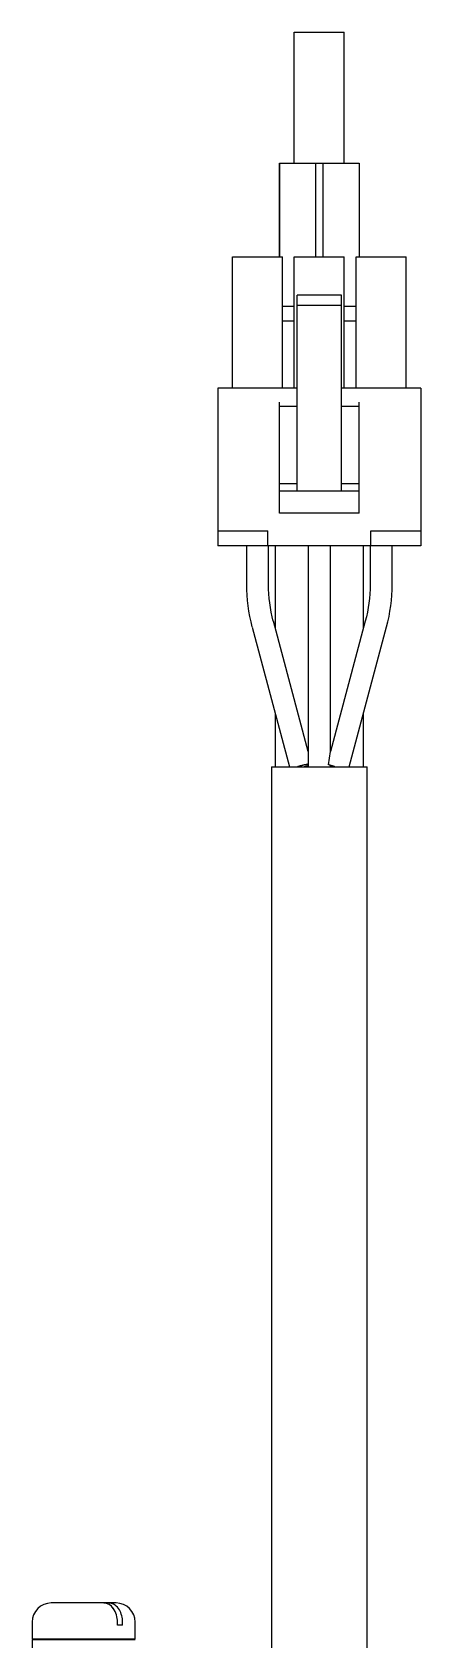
# Model space of a CAD drawing. Extents: x 0 to 1580, y -8 to 1316.
# Drawn here: x 1171 to 1197.4, y 721.2 to 830.3 of the extents above; entities that cross this region are included whole.
import ezdxf

# ---------------------------------------------------------------- set-up
doc = ezdxf.new("R2010")
doc.units = 0
doc.header["$LTSCALE"] = 0.5
doc.layers.add('MSM_CONTINUOUS', color=7, linetype='CONTINUOUS')

msp = doc.modelspace()

# ---------------------------------------------------------------- linework, layer by layer
at = {"layer": 'MSM_CONTINUOUS'}
for p, q in [((1188.77, 821.44), (1188.77, 830.34)), ((1188.77, 830.34), (1192.17, 830.34)), ((1188.77, 821.44), (1188.77, 830.34)), ((1188.77, 821.44), (1188.77, 830.34)), ((1192.17, 821.44), (1192.17, 830.34)), ((1187.77, 820.49), (1187.77, 821.44)), ((1187.77, 821.44), (1193.17, 821.44)), ((1187.77, 821.44), (1187.77, 815.09)), ((1187.77, 820.19), (1187.77, 820.49)), ((1190.22, 821.44), (1190.22, 815.09)), ((1190.72, 821.44), (1190.72, 815.09)), ((1193.17, 821.44), (1193.17, 815.09)), ((1187.77, 815.09), (1187.77, 820.19)), ((1187.77, 818.39), (1187.77, 818.69)), ((1187.77, 818.69), (1187.77, 818.51)), ((1187.77, 818.51), (1187.77, 815.09)), ((1187.77, 815.09), (1187.77, 818.39)), ((1184.57, 806.19), (1184.57, 815.09)), ((1184.57, 815.09), (1187.97, 815.09)), ((1187.97, 806.19), (1187.97, 815.09)), ((1188.77, 806.19), (1188.77, 815.09)), ((1188.77, 815.09), (1192.17, 815.09)), ((1192.17, 806.19), (1192.17, 815.09)), ((1192.97, 806.19), (1192.97, 815.09)), ((1192.97, 815.09), (1196.37, 815.09)), ((1196.37, 806.19), (1196.37, 815.09)), ((1187.97, 811.74), (1188.77, 811.74)), ((1191.97, 812.49), (1188.97, 812.49)), ((1188.97, 799.19), (1188.97, 812.49)), ((1191.97, 811.79), (1188.97, 811.79)), ((1191.97, 799.19), (1191.97, 812.49)), ((1192.17, 811.74), (1192.97, 811.74)), ((1187.97, 810.74), (1188.77, 810.74)), ((1192.17, 810.74), (1192.97, 810.74)), ((1183.57, 806.19), (1183.57, 795.49)), ((1188.97, 806.19), (1183.57, 806.19)), ((1187.77, 797.69), (1187.77, 805.24)), ((1197.37, 806.19), (1191.97, 806.19)), ((1193.17, 797.69), (1193.17, 805.24)), ((1197.37, 806.19), (1197.37, 795.49)), ((1188.97, 804.94), (1187.77, 804.94)), ((1193.17, 804.94), (1191.97, 804.94)), ((1188.97, 799.69), (1187.77, 799.69)), ((1193.17, 799.19), (1187.77, 799.19)), ((1193.17, 799.69), (1191.97, 799.69)), ((1193.17, 797.69), (1187.77, 797.69)), ((1183.57, 796.49), (1186.97, 796.49)), ((1186.97, 795.49), (1186.97, 796.49)), ((1193.97, 795.49), (1193.97, 796.49)), ((1193.97, 796.49), (1197.37, 796.49)), ((1197.37, 795.49), (1183.57, 795.49)), ((1185.52, 795.49), (1185.52, 792.86)), ((1187.02, 792.86), (1187.02, 795.49)), ((1187.47, 795.49), (1187.47, 789.91)), ((1189.72, 795.49), (1189.72, 780.49)), ((1191.22, 781.52), (1191.22, 795.49)), ((1193.47, 789.91), (1193.47, 795.49)), ((1193.92, 795.49), (1193.92, 792.86)), ((1195.42, 792.86), (1195.42, 795.49)), ((1185.9, 789.97), (1188.44, 780.49)), ((1189.72, 781.52), (1187.35, 790.36)), ((1193.59, 790.37), (1191.22, 781.52)), ((1192.49, 780.49), (1195.04, 789.98)), ((1187.47, 784.12), (1187.47, 780.49)), ((1193.47, 780.49), (1193.47, 784.12)), ((1191.1, 780.62), (1191.22, 781.52)), ((1187.22, 780.49), (1193.72, 780.49)), ((1187.22, 780.49), (1187.22, 680.49)), ((1191.22, 780.49), (1191.22, 780.58)), ((1193.72, 680.49), (1193.72, 780.49)), ((1176.67, 723.74), (1172.27, 723.74)), ((1170.97, 722.44), (1170.97, 721.29)), ((1176.76, 722.24), (1176.76, 722.44)), ((1177.11, 722.24), (1177.11, 722.44)), ((1177.97, 721.29), (1177.97, 722.44)), ((1177.97, 721.29), (1170.97, 721.29)), ((1177.97, 721.24), (1170.97, 721.24)), ((1170.97, 721.24), (1170.97, 718.74)), ((1171.02, 721.29), (1171.02, 721.24)), ((1177.11, 722.24), (1176.76, 722.24)), ((1177.92, 721.24), (1177.92, 721.29))]:
    msp.add_line(p, q, dxfattribs=at)
for points in [[(1189.72, 780.67, 0), (1189.71, 780.66, 0), (1189.71, 780.66, 0), (1189.71, 780.66, 0), (1189.7, 780.66, 0), (1189.7, 780.66, 0), (1189.69, 780.66, 0), (1189.69, 780.66, 0), (1189.68, 780.66, 0), (1189.68, 780.66, 0), (1189.67, 780.66, 0), (1189.67, 780.66, 0), (1189.66, 780.65, 0), (1189.66, 780.65, 0), (1189.65, 780.65, 0), (1189.65, 780.65, 0), (1189.64, 780.65, 0), (1189.64, 780.65, 0), (1189.63, 780.65, 0), (1189.63, 780.65, 0), (1189.62, 780.65, 0), (1189.62, 780.65, 0), (1189.61, 780.64, 0), (1189.61, 780.64, 0), (1189.6, 780.64, 0), (1189.6, 780.64, 0), (1189.59, 780.64, 0), (1189.59, 780.64, 0), (1189.58, 780.64, 0), (1189.58, 780.64, 0), (1189.57, 780.64, 0), (1189.57, 780.63, 0), (1189.56, 780.63, 0), (1189.56, 780.63, 0), (1189.55, 780.63, 0), (1189.55, 780.63, 0), (1189.54, 780.63, 0), (1189.54, 780.63, 0), (1189.53, 780.63, 0), (1189.53, 780.62, 0), (1189.52, 780.62, 0), (1189.51, 780.62, 0), (1189.51, 780.62, 0), (1189.5, 780.62, 0), (1189.5, 780.62, 0), (1189.49, 780.62, 0), (1189.49, 780.62, 0), (1189.48, 780.62, 0), (1189.48, 780.61, 0), (1189.47, 780.61, 0), (1189.46, 780.61, 0), (1189.46, 780.61, 0), (1189.45, 780.61, 0), (1189.45, 780.61, 0), (1189.44, 780.61, 0), (1189.44, 780.6, 0), (1189.43, 780.6, 0), (1189.43, 780.6, 0), (1189.42, 780.6, 0), (1189.41, 780.6, 0), (1189.41, 780.6, 0), (1189.4, 780.6, 0), (1189.4, 780.6, 0), (1189.39, 780.59, 0), (1189.38, 780.59, 0), (1189.38, 780.59, 0), (1189.37, 780.59, 0), (1189.37, 780.59, 0), (1189.36, 780.59, 0), (1189.36, 780.58, 0), (1189.35, 780.58, 0), (1189.34, 780.58, 0), (1189.34, 780.58, 0), (1189.33, 780.58, 0), (1189.33, 780.58, 0), (1189.32, 780.58, 0), (1189.31, 780.57, 0), (1189.31, 780.57, 0), (1189.3, 780.57, 0), (1189.3, 780.57, 0), (1189.29, 780.57, 0), (1189.28, 780.57, 0), (1189.28, 780.57, 0), (1189.27, 780.56, 0), (1189.27, 780.56, 0), (1189.26, 780.56, 0), (1189.25, 780.56, 0), (1189.25, 780.56, 0), (1189.24, 780.55, 0), (1189.24, 780.55, 0), (1189.23, 780.55, 0), (1189.22, 780.55, 0), (1189.22, 780.55, 0), (1189.21, 780.55, 0), (1189.21, 780.55, 0), (1189.2, 780.54, 0), (1189.19, 780.54, 0), (1189.19, 780.54, 0), (1189.18, 780.54, 0), (1189.18, 780.54, 0), (1189.17, 780.54, 0), (1189.16, 780.53, 0), (1189.16, 780.53, 0), (1189.15, 780.53, 0), (1189.15, 780.53, 0), (1189.14, 780.53, 0), (1189.13, 780.53, 0), (1189.13, 780.52, 0), (1189.12, 780.52, 0), (1189.12, 780.52, 0), (1189.11, 780.52, 0), (1189.1, 780.52, 0), (1189.1, 780.52, 0), (1189.09, 780.51, 0), (1189.09, 780.51, 0), (1189.08, 780.51, 0), (1189.07, 780.51, 0), (1189.07, 780.51, 0), (1189.06, 780.51, 0), (1189.06, 780.5, 0), (1189.05, 780.5, 0), (1189.05, 780.5, 0), (1189.04, 780.5, 0), (1189.03, 780.5, 0), (1189.03, 780.5, 0), (1189.02, 780.5, 0), (1189.02, 780.49, 0), (1189.01, 780.49, 0), (1189, 780.49, 0)], [(1189.43, 780.49, 0), (1189.43, 780.49, 0), (1189.44, 780.49, 0), (1189.44, 780.49, 0), (1189.44, 780.49, 0), (1189.44, 780.49, 0), (1189.45, 780.49, 0), (1189.45, 780.5, 0), (1189.45, 780.5, 0), (1189.45, 780.5, 0), (1189.46, 780.5, 0), (1189.46, 780.5, 0), (1189.46, 780.5, 0), (1189.46, 780.5, 0), (1189.47, 780.5, 0), (1189.47, 780.5, 0), (1189.47, 780.5, 0), (1189.47, 780.5, 0), (1189.48, 780.5, 0), (1189.48, 780.5, 0), (1189.48, 780.5, 0), (1189.48, 780.5, 0), (1189.49, 780.51, 0), (1189.49, 780.51, 0), (1189.49, 780.51, 0), (1189.49, 780.51, 0), (1189.5, 780.51, 0), (1189.5, 780.51, 0), (1189.5, 780.51, 0), (1189.5, 780.51, 0), (1189.51, 780.51, 0), (1189.51, 780.51, 0), (1189.51, 780.51, 0), (1189.51, 780.51, 0), (1189.51, 780.51, 0), (1189.52, 780.51, 0), (1189.52, 780.52, 0), (1189.52, 780.52, 0), (1189.52, 780.52, 0), (1189.53, 780.52, 0), (1189.53, 780.52, 0), (1189.53, 780.52, 0), (1189.53, 780.52, 0), (1189.54, 780.52, 0), (1189.54, 780.52, 0), (1189.54, 780.52, 0), (1189.54, 780.52, 0), (1189.55, 780.52, 0), (1189.55, 780.52, 0), (1189.55, 780.52, 0), (1189.55, 780.53, 0), (1189.55, 780.53, 0), (1189.56, 780.53, 0), (1189.56, 780.53, 0), (1189.56, 780.53, 0), (1189.56, 780.53, 0), (1189.57, 780.53, 0), (1189.57, 780.53, 0), (1189.57, 780.53, 0), (1189.57, 780.53, 0), (1189.58, 780.53, 0), (1189.58, 780.53, 0), (1189.58, 780.53, 0), (1189.58, 780.53, 0), (1189.58, 780.54, 0), (1189.59, 780.54, 0), (1189.59, 780.54, 0), (1189.59, 780.54, 0), (1189.59, 780.54, 0), (1189.6, 780.54, 0), (1189.6, 780.54, 0), (1189.6, 780.54, 0), (1189.6, 780.54, 0), (1189.6, 780.54, 0), (1189.61, 780.54, 0), (1189.61, 780.54, 0), (1189.61, 780.54, 0), (1189.61, 780.54, 0), (1189.62, 780.55, 0), (1189.62, 780.55, 0), (1189.62, 780.55, 0), (1189.62, 780.55, 0), (1189.62, 780.55, 0), (1189.63, 780.55, 0), (1189.63, 780.55, 0), (1189.63, 780.55, 0), (1189.63, 780.55, 0), (1189.64, 780.55, 0), (1189.64, 780.55, 0), (1189.64, 780.55, 0), (1189.64, 780.55, 0), (1189.64, 780.55, 0), (1189.65, 780.55, 0), (1189.65, 780.56, 0), (1189.65, 780.56, 0), (1189.65, 780.56, 0), (1189.65, 780.56, 0), (1189.66, 780.56, 0), (1189.66, 780.56, 0), (1189.66, 780.56, 0), (1189.66, 780.56, 0), (1189.66, 780.56, 0), (1189.67, 780.56, 0), (1189.67, 780.56, 0), (1189.67, 780.56, 0), (1189.67, 780.56, 0), (1189.67, 780.57, 0), (1189.68, 780.57, 0), (1189.68, 780.57, 0), (1189.68, 780.57, 0), (1189.68, 780.57, 0), (1189.69, 780.57, 0), (1189.69, 780.57, 0), (1189.69, 780.57, 0), (1189.69, 780.57, 0), (1189.69, 780.57, 0), (1189.7, 780.57, 0), (1189.7, 780.57, 0), (1189.7, 780.57, 0), (1189.7, 780.57, 0), (1189.7, 780.57, 0), (1189.7, 780.58, 0), (1189.71, 780.58, 0), (1189.71, 780.58, 0), (1189.71, 780.58, 0), (1189.71, 780.58, 0), (1189.71, 780.58, 0), (1189.72, 780.58, 0), (1189.72, 780.58, 0)], [(1191.52, 780.49, 0), (1191.51, 780.49, 0), (1191.51, 780.49, 0), (1191.5, 780.49, 0), (1191.5, 780.49, 0), (1191.5, 780.5, 0), (1191.49, 780.5, 0), (1191.49, 780.5, 0), (1191.48, 780.5, 0), (1191.48, 780.5, 0), (1191.48, 780.5, 0), (1191.47, 780.5, 0), (1191.47, 780.5, 0), (1191.47, 780.5, 0), (1191.46, 780.51, 0), (1191.46, 780.51, 0), (1191.45, 780.51, 0), (1191.45, 780.51, 0), (1191.45, 780.51, 0), (1191.44, 780.51, 0), (1191.44, 780.51, 0), (1191.43, 780.51, 0), (1191.43, 780.51, 0), (1191.43, 780.52, 0), (1191.42, 780.52, 0), (1191.42, 780.52, 0), (1191.42, 780.52, 0), (1191.41, 780.52, 0), (1191.41, 780.52, 0), (1191.4, 780.52, 0), (1191.4, 780.52, 0), (1191.4, 780.52, 0), (1191.39, 780.53, 0), (1191.39, 780.53, 0), (1191.39, 780.53, 0), (1191.38, 780.53, 0), (1191.38, 780.53, 0), (1191.38, 780.53, 0), (1191.37, 780.53, 0), (1191.37, 780.53, 0), (1191.36, 780.53, 0), (1191.36, 780.54, 0), (1191.36, 780.54, 0), (1191.35, 780.54, 0), (1191.35, 780.54, 0), (1191.35, 780.54, 0), (1191.34, 780.54, 0), (1191.34, 780.54, 0), (1191.34, 780.54, 0), (1191.33, 780.54, 0), (1191.33, 780.55, 0), (1191.33, 780.55, 0), (1191.32, 780.55, 0), (1191.32, 780.55, 0), (1191.32, 780.55, 0), (1191.31, 780.55, 0), (1191.31, 780.55, 0), (1191.3, 780.55, 0), (1191.3, 780.55, 0), (1191.3, 780.56, 0), (1191.29, 780.56, 0), (1191.29, 780.56, 0), (1191.29, 780.56, 0), (1191.28, 780.56, 0), (1191.28, 780.56, 0), (1191.28, 780.56, 0), (1191.27, 780.56, 0), (1191.27, 780.56, 0), (1191.27, 780.57, 0), (1191.27, 780.57, 0), (1191.26, 780.57, 0), (1191.26, 780.57, 0), (1191.26, 780.57, 0), (1191.25, 780.57, 0), (1191.25, 780.57, 0), (1191.25, 780.57, 0), (1191.24, 780.57, 0), (1191.24, 780.58, 0), (1191.24, 780.58, 0), (1191.23, 780.58, 0), (1191.23, 780.58, 0), (1191.23, 780.58, 0), (1191.22, 780.58, 0), (1191.22, 780.58, 0), (1191.22, 780.58, 0), (1191.22, 780.58, 0), (1191.21, 780.58, 0), (1191.21, 780.59, 0), (1191.21, 780.59, 0), (1191.2, 780.59, 0), (1191.2, 780.59, 0), (1191.2, 780.59, 0), (1191.2, 780.59, 0), (1191.19, 780.59, 0), (1191.19, 780.59, 0), (1191.19, 780.59, 0), (1191.18, 780.59, 0), (1191.18, 780.6, 0), (1191.18, 780.6, 0), (1191.18, 780.6, 0), (1191.17, 780.6, 0), (1191.17, 780.6, 0), (1191.17, 780.6, 0), (1191.16, 780.6, 0), (1191.16, 780.6, 0), (1191.16, 780.6, 0), (1191.16, 780.6, 0), (1191.15, 780.61, 0), (1191.15, 780.61, 0), (1191.15, 780.61, 0), (1191.15, 780.61, 0), (1191.14, 780.61, 0), (1191.14, 780.61, 0), (1191.14, 780.61, 0), (1191.14, 780.61, 0), (1191.13, 780.61, 0), (1191.13, 780.61, 0), (1191.13, 780.61, 0), (1191.13, 780.62, 0), (1191.12, 780.62, 0), (1191.12, 780.62, 0), (1191.12, 780.62, 0), (1191.12, 780.62, 0), (1191.12, 780.62, 0), (1191.11, 780.62, 0), (1191.11, 780.62, 0), (1191.11, 780.62, 0), (1191.11, 780.62, 0), (1191.1, 780.62, 0)]]:
    msp.add_polyline3d(points, dxfattribs=at)
for centre, radius, start, end in [((1196.67, 792.86), 11.15, 179.9911, 195.0006), ((1184.31, 792.85), 11.11, 345, 0.006), ((1172.27, 722.44), 1.3, 90, 180), ((1175.8, 722.93), 0.809, 33.6126, 87.2927), ((1176.11, 722.85), 0.891, 28.7486, 85.0367), ((1175.15, 722.46), 1.61, 359.2584, 34.7863), ((1176.67, 722.44), 1.3, 0, 90), ((1175.45, 722.46), 1.66, 359.4455, 29.7231)]:
    msp.add_arc(centre, radius, start, end, dxfattribs=at)
at = {"layer": 'MSM_CONTINUOUS', "extrusion": (0, 0, -1)}
for centre, radius, start, end in [((-1196.67, 792.86), 9.65, 345.0035, 0.008), ((-1184.31, 792.85), 9.61, 179.9909, 195.0002)]:
    msp.add_arc(centre, radius, start, end, dxfattribs=at)

doc.saveas('drawing.dxf')
